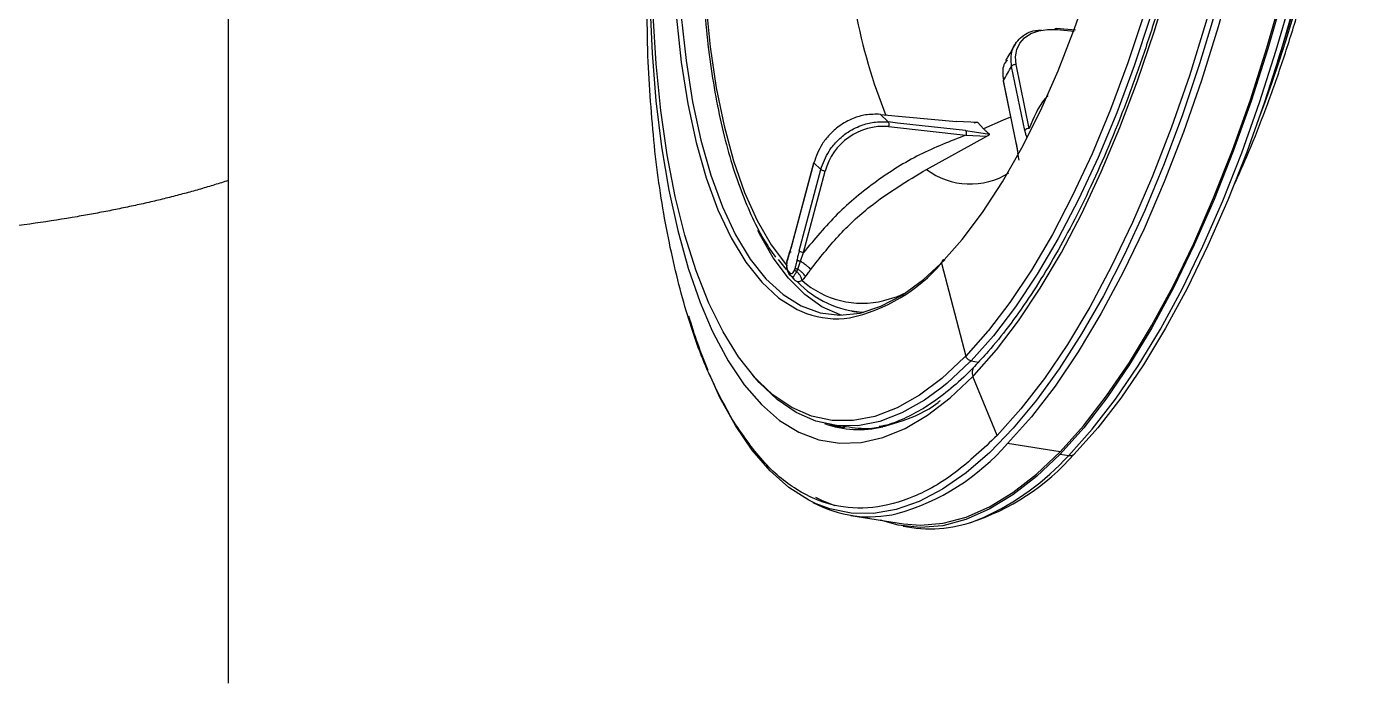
# Model space of a CAD drawing. Extents: x 526 to 610, y 679 to 808.
# Drawn here: x 595.982 to 600.386, y 738.365 to 740.515 of the extents above; entities that cross this region are included whole.
import ezdxf

# ---------------------------------------------------------------- set-up
doc = ezdxf.new("R2010")
doc.units = 0
doc.header["$MEASUREMENT"] = 0
doc.layers.add('1', color=4, linetype='Continuous')

# ---------------------------------------------------------------- blocks, each defined once
blk = doc.blocks.new('JETSETTER LX')
at = {"layer": '1', "color": 3, "linetype": 'Continuous', "lineweight": 25}
for p, q in [((71.8886, 43.5427), (71.8855, 43.7747)), ((73.2902, 43.627), (73.2264, 43.6332)), ((73.2296, 43.6292), (73.2858, 43.6237)), ((73.1388, 43.305), (73.0958, 43.5147)), ((73.1239, 43.2989), (73.0808, 43.5086)), ((73.0528, 43.4607), (73.0964, 43.2485)), ((73.0972, 43.2526), (73.0541, 43.4622)), ((72.6766, 43.3265), (72.6512, 43.3515)), ((72.6512, 43.3515), (72.9002, 43.3277)), ((72.7067, 43.3231), (72.6766, 43.3265)), ((72.6779, 43.3116), (72.9313, 43.2833)), ((72.93, 43.2983), (72.7067, 43.3231)), ((72.9699, 43.3245), (72.9002, 43.3277)), ((72.93, 43.2983), (72.9591, 43.2941)), ((72.9591, 43.2941), (73.008, 43.2871)), ((72.9699, 43.3245), (72.9886, 43.3045)), ((72.8022, 43.1713), (72.9999, 43.2801)), ((72.9313, 43.2833), (72.9999, 43.2801)), ((73.0967, 43.2477), (73.1007, 43.2241)), ((73.1006, 43.2244), (73.104, 43.2019)), ((72.4324, 43.1942), (72.3615, 42.9279)), ((72.3622, 42.9266), (72.433, 43.1928)), ((72.3848, 42.9043), (72.4557, 43.1705)), ((72.3991, 42.8989), (72.47, 43.1651)), ((72.433, 43.1928), (72.4557, 43.1705)), ((72.3535, 42.8998), (72.3458, 42.8746)), ((72.3616, 42.9276), (72.3534, 42.8995)), ((72.3895, 42.8704), (72.3991, 42.8989)), ((72.3429, 42.843), (72.3176, 42.8761)), ((72.3459, 42.8748), (72.3439, 42.8669)), ((72.3807, 42.8447), (72.3895, 42.8704)), ((72.8516, 42.8645), (72.9304, 42.5593)), ((72.3509, 42.829), (72.3559, 42.8241)), ((72.3767, 42.8366), (72.3807, 42.8447)), ((72.5579, 42.7069), (72.5784, 42.7037)), ((72.9479, 42.544), (72.9719, 42.5398)), ((73.0336, 42.2994), (72.9537, 42.4926)), ((72.4842, 42.3351), (72.5278, 42.3273)), ((73.2397, 42.2456), (73.0674, 42.2732)), ((73.24, 42.2386), (73.2682, 42.2341)), ((72.5544, 42.0377), (72.7267, 42.0101)), ((72.7255, 42.0024), (72.7537, 41.9979))]:
    blk.add_line(p, q, dxfattribs=at)
at = {"layer": '1', "color": 3, "linetype": 'Continuous', "lineweight": 25, "flags": 128}
for points in [[(73.2397, 42.2456), (73.3164, 42.3312), (73.3921, 42.4289), (73.4665, 42.5381), (73.5392, 42.6582), (73.6096, 42.7887), (73.6776, 42.9287), (73.7427, 43.0775), (73.8046, 43.2345), (73.8629, 43.3986), (73.9174, 43.5691), (73.9677, 43.745)], [(73.9702, 43.7425), (73.9197, 43.5661), (73.8651, 43.395), (73.8066, 43.2304), (73.7445, 43.073), (73.6792, 42.9237), (73.6111, 42.7832), (73.5404, 42.6524), (73.4675, 42.5319), (73.3929, 42.4224), (73.317, 42.3245), (73.24, 42.2386)], [(74.0139, 43.7378), (73.9637, 43.5619), (73.9092, 43.3914), (73.8509, 43.2273), (73.789, 43.0704), (73.7239, 42.9215), (73.656, 42.7815), (73.5855, 42.6511), (73.5129, 42.531), (73.4385, 42.4219), (73.3628, 42.3242), (73.2861, 42.2386)], [(73.2682, 42.2341), (73.3451, 42.32), (73.4211, 42.4179), (73.4957, 42.5274), (73.5685, 42.6479), (73.6392, 42.7787), (73.7074, 42.9192), (73.7727, 43.0685), (73.8348, 43.2259), (73.8933, 43.3905), (73.9479, 43.5616), (73.9983, 43.738)], [(72.9583, 42.4975), (73.0316, 42.5804), (73.1039, 42.6754), (73.1748, 42.7818), (73.2438, 42.8991), (73.3106, 43.0264), (73.3747, 43.1632), (73.4359, 43.3086), (73.4937, 43.4617), (73.5478, 43.6216), (73.5978, 43.7875)], [(72.2526, 42.4762), (72.2407, 42.4888), (72.186, 42.5576), (72.1354, 42.6392), (72.089, 42.7331), (72.0473, 42.8386), (72.0105, 42.9552), (71.9787, 43.0821), (71.9523, 43.2186), (71.9313, 43.3638), (71.9159, 43.5168), (71.9062, 43.6766)], [(73.536, 43.6719), (73.4825, 43.5109), (73.4251, 43.3568), (73.3642, 43.2106), (73.3003, 43.0731), (73.2335, 42.9451), (73.1645, 42.8276), (73.0936, 42.7211), (73.0213, 42.6264), (72.9479, 42.544)], [(71.8957, 43.7159), (71.9029, 43.5524), (71.9158, 43.3953), (71.9342, 43.2454), (71.958, 43.1036), (71.9871, 42.9708), (72.0213, 42.8476), (72.0604, 42.735), (72.0964, 42.6499)], [(72.8516, 42.8646), (72.9193, 42.9411), (72.986, 43.03), (73.0512, 43.1305), (73.1143, 43.2419), (73.175, 43.3634), (73.2329, 43.4942), (73.2874, 43.6332), (73.3382, 43.7796)], [(73.515, 43.6804), (73.4618, 43.5204), (73.4048, 43.3672), (73.3443, 43.2219), (73.2807, 43.0852), (73.2144, 42.9581), (73.1458, 42.8412), (73.0753, 42.7354), (73.0051, 42.6434)], [(73.7491, 43.6894), (73.6968, 43.5165), (73.6405, 43.3495), (73.5806, 43.1892), (73.5172, 43.0366), (73.4508, 42.8924), (73.3817, 42.7574), (73.3102, 42.6324), (73.2369, 42.5179), (73.1619, 42.4147), (73.0859, 42.3232), (73.0091, 42.2439), (72.9319, 42.1773), (72.8548, 42.1238), (72.7783, 42.0835), (72.7026, 42.0568), (72.6282, 42.0438), (72.5555, 42.0445), (72.4849, 42.0589), (72.4404, 42.0755)], [(73.978, 45.6983), (73.9826, 45.5218), (73.9813, 45.3403), (73.9741, 45.1548), (73.9611, 44.9663), (73.9424, 44.7758), (73.918, 44.5845), (73.8882, 44.3933), (73.853, 44.2035), (73.8126, 44.016), (73.7673, 43.8318), (73.7174, 43.6521), (73.6631, 43.4778), (73.6047, 43.3099), (73.5425, 43.1493), (73.4769, 42.9969), (73.4083, 42.8536), (73.3371, 42.7202), (73.2635, 42.5974), (73.1882, 42.4859), (73.1114, 42.3864), (73.0336, 42.2994)], [(74.0203, 45.7028), (74.0249, 45.5247), (74.0236, 45.3416), (74.0164, 45.1544), (74.0033, 44.9641), (73.9844, 44.7719), (73.9598, 44.5789), (73.9297, 44.386), (73.8942, 44.1945), (73.8534, 44.0053), (73.8077, 43.8194), (73.7574, 43.6381), (73.7025, 43.4622), (73.6436, 43.2928), (73.5809, 43.1307), (73.5147, 42.977), (73.4455, 42.8324), (73.3736, 42.6978), (73.2994, 42.5739), (73.2234, 42.4614), (73.1459, 42.361), (73.0674, 42.2732)], [(72.0722, 44.1794), (72.0685, 44.0195), (72.0708, 43.8643), (72.0791, 43.715), (72.0933, 43.5728), (72.1133, 43.4387), (72.1389, 43.3138), (72.17, 43.199), (72.2063, 43.0953), (72.2475, 43.0033), (72.2933, 42.9239), (72.3434, 42.8576)], [(71.9729, 43.8187), (71.9827, 43.6666), (71.9985, 43.522), (72.0202, 43.3859), (72.0476, 43.2594), (72.0806, 43.1434), (72.1188, 43.0389), (72.1621, 42.9466), (72.21, 42.8672), (72.2622, 42.8014), (72.3183, 42.7496), (72.3779, 42.7123), (72.4092, 42.699)], [(71.9889, 43.8226), (71.9986, 43.6716), (72.0143, 43.5279), (72.0358, 43.3927), (72.063, 43.2671), (72.0958, 43.1519), (72.1338, 43.0481), (72.1767, 42.9564), (72.2243, 42.8776), (72.2762, 42.8123), (72.3319, 42.7608), (72.391, 42.7237), (72.4532, 42.7012), (72.5179, 42.6935), (72.5846, 42.7007), (72.6529, 42.7226), (72.7222, 42.7592), (72.7919, 42.8101), (72.8616, 42.875)], [(73.0958, 43.5147), (73.0935, 43.5402), (73.0975, 43.5639), (73.1076, 43.5849), (73.1233, 43.6026), (73.1442, 43.6163), (73.1696, 43.6255), (73.1984, 43.6298), (73.2296, 43.6292)], [(73.0772, 43.342), (73.0528, 43.332), (72.9886, 43.3045)], [(72.523, 42.6936), (72.5191, 42.6948), (72.4595, 42.7211), (72.4029, 42.7611), (72.3497, 42.8147), (72.3002, 42.8813), (72.2548, 42.9605), (72.2496, 42.971)], [(72.3615, 42.9279), (72.3615, 42.9278), (72.3616, 42.9273), (72.3622, 42.9266)], [(72.6625, 42.7414), (72.7065, 42.7553), (72.7351, 42.7676)], [(72.0964, 42.6499), (72.1042, 42.6334), (72.1524, 42.5435), (72.2048, 42.4658), (72.261, 42.4008), (72.3208, 42.3488), (72.3837, 42.3102), (72.4494, 42.2852), (72.5175, 42.2739), (72.5876, 42.2765), (72.6593, 42.2928), (72.7322, 42.3227), (72.8058, 42.3662), (72.8798, 42.423), (72.9537, 42.4926)], [(73.0051, 42.6434), (73.0034, 42.6412), (72.9305, 42.5594)], [(72.9257, 42.5545), (72.8522, 42.4862), (72.7787, 42.4311), (72.7055, 42.3896), (72.6331, 42.3618), (72.5621, 42.3481), (72.4927, 42.3484), (72.4255, 42.3627), (72.3608, 42.391), (72.2991, 42.4331), (72.2526, 42.4762)], [(72.4404, 42.0755), (72.4168, 42.087), (72.3515, 42.1285), (72.2894, 42.1834), (72.2308, 42.2513), (72.176, 42.3317), (72.1253, 42.4244), (72.0907, 42.5003)], [(72.8524, 42.4566), (72.7952, 42.415), (72.7216, 42.3732), (72.6488, 42.3453), (72.5773, 42.3315), (72.5075, 42.3318), (72.4399, 42.3462), (72.3749, 42.3747), (72.3128, 42.4171), (72.254, 42.473), (72.2332, 42.4972)], [(72.9432, 42.5391), (72.8692, 42.4704), (72.8524, 42.4566)], [(73.24, 42.2386), (73.1626, 42.1652), (73.085, 42.1048), (73.0077, 42.0576), (72.9311, 42.0239), (72.8556, 42.0039), (72.7817, 41.9977), (72.7096, 42.0053), (72.651, 42.0222)], [(72.7267, 42.0101), (72.7827, 42.0054), (72.8565, 42.0117), (72.9318, 42.0316), (73.0081, 42.0652), (73.0852, 42.1122), (73.1625, 42.1725), (73.2397, 42.2456)], [(72.4386, 42.0971), (72.4598, 42.0867), (72.5017, 42.0705)]]:
    blk.add_lwpolyline(points, dxfattribs=at)
at = {"layer": '1', "color": 3, "linetype": 'Continuous', "lineweight": 25}
for centre, radius, start, end in [((68.5834, 45.3155), 5.6642, 339.402, 2.4428), ((68.421, 45.3415), 5.822, 341.83865, 0.00619), ((74.3223, 44.015), 1.7827, 179.1358, 201.992), ((71.5382, 44.3643), 1.7641, 329.2454, 330.9842), ((72.6613, 43.1142), 0.198, 85.2106, 165.1074), ((73.1363, 43.2898), 0.0154, 80.5132, 143.5752), ((73.1019, 43.2496), 0.00558, 147.4981, 199.8434), ((72.9454, 43.3613), 0.238, 232.9983, 302.2104), ((72.4031, 42.931), 0.0324, 235.687, 262.9619), ((72.4366, 43.2185), 0.5454, 282.023, 319.5397), ((72.86, 42.8666), 0.00857, 78.9372, 193.5277), ((72.6919, 43.142), 0.4631, 225.0549, 225.9216), ((72.591, 43.0282), 0.2956, 228.3926, 283.9891), ((72.6123, 43.0246), 0.3215, 223.3141, 267.1923), ((73.8277, 43.2264), 1.8827, 196.5132, 202.2578), ((72.5074, 42.9719), 0.29, 250.2213, 278.5047), ((72.0799, 43.3837), 1.1845, 315.5647, 315.8946), ((72.0922, 43.3734), 1.1917, 315.5653, 315.8941), ((72.0632, 43.3558), 1.2401, 315.894, 316.2043), ((72.5821, 42.6644), 0.3454, 250.7489, 282.7768), ((72.5045, 42.7601), 0.7443, 285.6858, 319.1359), ((72.712, 42.7401), 0.7623, 287.6665, 318.8643), ((72.6327, 42.814), 0.8603, 294.4632, 317.6187), ((73.2723, 42.2556), 0.0219, 259.1462, 309.063), ((72.6161, 42.4228), 0.3898, 241.4992, 283.298), ((72.8135, 42.4266), 0.4329, 262.0548, 293.9145)]:
    blk.add_arc(centre, radius, start, end, dxfattribs=at)
for points, knots in [([(70.5144, 54.8504), (70.5144, 54.8251), (70.5144, 54.7747), (70.5144, 54.6988), (70.5144, 54.6229), (70.5144, 54.547), (70.5144, 54.471), (70.5144, 54.395), (70.5144, 54.319), (70.5144, 54.2429), (70.5144, 54.1667), (70.5144, 54.0905), (70.5144, 54.0142), (70.5144, 53.9379), (70.5144, 53.8616), (70.5144, 53.7852), (70.5144, 53.7087), (70.5144, 53.6322), (70.5144, 53.5556), (70.5144, 53.3866), (70.5144, 53.1247), (70.5144, 52.7682), (70.5144, 52.411), (70.5144, 51.9293), (70.5144, 51.3204), (70.5144, 50.578), (70.5144, 49.8296), (70.5144, 49.2003), (70.5144, 48.6959), (70.5145, 48.3164), (70.5144, 47.9368), (70.5144, 47.4313), (70.5144, 46.7998), (70.5144, 46.174), (70.5144, 45.677), (70.5144, 45.3068), (70.5144, 44.9368), (70.5144, 44.6432), (70.5144, 44.425), (70.5144, 44.2814), (70.5144, 44.1379), (70.5144, 43.9945), (70.5144, 43.851), (70.5144, 43.7076), (70.5144, 43.5643), (70.5144, 43.421), (70.5144, 43.2777), (70.5144, 43.1825), (70.5144, 43.1348)], [0, 0, 0, 0, 0.006979, 0.013944, 0.020896, 0.027835, 0.034761, 0.041675, 0.048576, 0.055465, 0.062342, 0.069207, 0.076061, 0.082904, 0.089736, 0.096558, 0.103369, 0.11017, 0.116961, 0.123743, 0.155046, 0.186116, 0.216979, 0.247664, 0.310063, 0.371883, 0.434303, 0.496536, 0.527785, 0.559071, 0.590378, 0.62175, 0.684368, 0.747468, 0.778711, 0.810133, 0.841755, 0.873597, 0.886041, 0.898527, 0.911053, 0.923623, 0.936237, 0.948895, 0.9616, 0.974352, 0.987151, 1, 1, 1, 1]), ([(73.3599, 46.8968), (73.3618, 46.896), (73.3827, 46.8872), (73.421, 46.8588), (73.4741, 46.8111), (73.524, 46.7507), (73.5709, 46.6796), (73.6144, 46.5977), (73.6544, 46.5052), (73.6905, 46.4027), (73.7226, 46.2906), (73.7504, 46.1695), (73.7736, 46.04), (73.7922, 45.9029), (73.806, 45.7589), (73.8149, 45.6087), (73.8189, 45.4533), (73.8178, 45.2934), (73.8118, 45.1299), (73.8007, 44.9637), (73.7847, 44.7957), (73.7639, 44.6267), (73.7384, 44.4578), (73.7082, 44.2898), (73.6736, 44.1236), (73.6348, 43.9601), (73.5919, 43.8002), (73.5453, 43.6448), (73.4951, 43.4946), (73.4416, 43.3505), (73.3852, 43.2133), (73.3261, 43.0837), (73.2648, 42.9625), (73.2015, 42.8502), (73.1367, 42.7475), (73.0708, 42.6551), (73.0114, 42.5816), (72.9741, 42.5418), (72.959, 42.5258)], [0, 0, 0, 0, 0.002926, 0.032752, 0.062001, 0.090836, 0.119454, 0.147987, 0.176507, 0.205042, 0.233611, 0.262219, 0.290866, 0.319547, 0.348257, 0.376991, 0.405746, 0.434517, 0.4633, 0.492094, 0.520895, 0.549702, 0.578511, 0.607322, 0.636131, 0.664937, 0.693737, 0.72253, 0.751312, 0.78008, 0.808832, 0.837564, 0.866272, 0.894949, 0.923592, 0.952194, 0.980753, 1, 1, 1, 1]), ([(73.8029, 43.1047), (73.8191, 43.1405), (73.855, 43.2195), (73.9071, 43.3507), (73.9595, 43.4957), (74.0083, 43.6465), (74.0534, 43.8022), (74.0945, 43.962), (74.1314, 44.1249), (74.164, 44.2902), (74.1919, 44.4569), (74.2152, 44.6242), (74.2337, 44.7911), (74.2472, 44.9568), (74.2557, 45.1203), (74.2592, 45.2808), (74.2576, 45.4375), (74.2507, 45.5893), (74.2406, 45.7224), (74.2305, 45.8016), (74.2263, 45.8346)], [0, 0, 0, 0, 0.04719, 0.104277, 0.161331, 0.21836, 0.275368, 0.332361, 0.389342, 0.446316, 0.503286, 0.560255, 0.617226, 0.674202, 0.731187, 0.788183, 0.845197, 0.902231, 0.959293, 1, 1, 1, 1]), ([(72.0674, 44.177), (72.0663, 44.1523), (72.0628, 44.0776), (72.0625, 43.9563), (72.0663, 43.8143), (72.0753, 43.6775), (72.0893, 43.5468), (72.1082, 43.423), (72.132, 43.3068), (72.1605, 43.1989), (72.1936, 43.1), (72.2312, 43.0112), (72.2689, 42.9381), (72.2959, 42.8999), (72.3073, 42.8836)], [0, 0, 0, 0, 0.043958, 0.132771, 0.221607, 0.310472, 0.399375, 0.488326, 0.577335, 0.666415, 0.755578, 0.844832, 0.934172, 1, 1, 1, 1]), ([(73.0808, 43.5086), (73.0795, 43.5268), (73.0769, 43.5631), (73.1071, 43.6039), (73.1436, 43.6265), (73.172, 43.6272), (73.1786, 43.6274)], [0, 0, 0, 0, 0.30201, 0.605038, 0.908087, 1, 1, 1, 1]), ([(73.223, 43.63), (73.2236, 43.631), (73.2247, 43.6329), (73.226, 43.6331), (73.2266, 43.6332)], [0, 0, 0, 0, 0.5060645, 1, 1, 1, 1]), ([(73.2266, 43.6332), (73.2266, 43.6332), (73.2273, 43.6334), (73.2285, 43.6323), (73.2292, 43.6302), (73.2296, 43.6292)], [0, 0, 0, 0, 0.011842, 0.505921, 1, 1, 1, 1]), ([(73.0921, 43.5817), (73.084, 43.5672), (73.0738, 43.5489), (73.0635, 43.5317), (73.0613, 43.5282)], [0, 0, 0, 0, 0.793745, 1, 1, 1, 1]), ([(73.0668, 43.5306), (73.0626, 43.5254), (73.0483, 43.5074), (73.0517, 43.4809), (73.0541, 43.4622)], [0, 0, 0, 0, 0.292127, 1, 1, 1, 1]), ([(73.1995, 43.413), (73.1965, 43.4097), (73.1681, 43.3786), (73.1527, 43.3397), (73.1388, 43.305)], [0, 0, 0, 0, 0.106267, 1, 1, 1, 1]), ([(72.6512, 43.3515), (72.6348, 43.3518), (72.605, 43.3523), (72.5584, 43.3384), (72.5179, 43.3161), (72.4841, 43.286), (72.4528, 43.2468), (72.4407, 43.2138), (72.433, 43.1928)], [0, 0, 0, 0, 0.176851, 0.320296, 0.500155, 0.642474, 0.773368, 1, 1, 1, 1]), ([(72.4557, 43.1705), (72.4633, 43.1913), (72.4753, 43.2241), (72.5069, 43.2631), (72.5417, 43.2935), (72.5839, 43.3155), (72.6312, 43.3281), (72.6608, 43.3271), (72.6766, 43.3265)], [0, 0, 0, 0, 0.2246882, 0.3560715, 0.4998592, 0.6868134, 0.8326299, 1, 1, 1, 1]), ([(72.9699, 43.3245), (72.9697, 43.3247), (72.9692, 43.3251), (72.968, 43.3253), (72.9665, 43.3253), (72.9642, 43.325), (72.9609, 43.3242), (72.9582, 43.3232), (72.9567, 43.3226)], [0, 0, 0, 0, 0.112616, 0.225886, 0.332759, 0.451205, 0.700769, 1, 1, 1, 1]), ([(73.008, 43.2871), (73.0047, 43.2897), (73.0015, 43.2924), (72.9983, 43.2953), (72.9983, 43.2953), (72.9983, 43.2953), (72.9982, 43.2954), (72.998, 43.2956), (72.9972, 43.2963), (72.994, 43.2992), (72.991, 43.3022), (72.9886, 43.3045)], [0, 0, 0, 0, 0.493099, 0.493183, 0.493327, 0.493799, 0.495475, 0.501759, 0.526049, 0.621517, 1, 1, 1, 1]), ([(73.1239, 43.2989), (73.1248, 43.2946), (73.1265, 43.2869), (73.1284, 43.2797), (73.1293, 43.2766)], [0, 0, 0, 0, 0.559967, 1, 1, 1, 1]), ([(72.9313, 43.2833), (72.88, 43.2634), (72.7775, 43.2237), (72.6358, 43.1345), (72.5061, 43.0276), (72.4348, 42.9418), (72.3991, 42.8989)], [0, 0, 0, 0, 0.249992, 0.500001, 0.750009, 1, 1, 1, 1]), ([(72.9999, 43.2801), (73.0015, 43.2809), (73.0044, 43.2824), (73.0073, 43.2844), (73.0086, 43.2861), (73.0082, 43.2867), (73.008, 43.2871)], [0, 0, 0, 0, 0.353573, 0.637204, 0.821653, 1, 1, 1, 1]), ([(73.1014, 43.2282), (73.1007, 43.2328), (73.0995, 43.2412), (73.0979, 43.2491), (73.0972, 43.2526)], [0, 0, 0, 0, 0.559967, 1, 1, 1, 1]), ([(72.4232, 42.8437), (72.4523, 42.8808), (72.5105, 42.955), (72.6347, 43.071), (72.7387, 43.1332), (72.8022, 43.1713)], [0, 0, 0, 0, 0.2801449, 0.560297, 1, 1, 1, 1]), ([(70.5144, 43.1348), (70.5071, 43.1324), (70.4923, 43.1276), (70.4698, 43.1206), (70.447, 43.1137), (70.4239, 43.1069), (70.4005, 43.1003), (70.3769, 43.0938), (70.3529, 43.0874), (70.3287, 43.0812), (70.3043, 43.075), (70.2795, 43.069), (70.2546, 43.0632), (70.2294, 43.0574), (70.2039, 43.0518), (70.1782, 43.0464), (70.1523, 43.041), (70.1262, 43.0358), (70.0999, 43.0307), (70.0733, 43.0258), (70.0466, 43.021), (69.984, 43.01), (69.8831, 42.9942), (69.7401, 42.9756), (69.5925, 42.96), (69.3865, 42.9431), (69.1107, 42.9292), (68.8206, 42.9249), (68.5833, 42.9268), (68.3985, 42.9305), (68.2309, 42.9356), (68.0843, 42.9414), (67.9499, 42.9475), (67.7798, 42.9564), (67.5685, 42.9691), (67.3443, 42.9835), (67.1181, 42.9992), (66.8808, 43.0167), (66.68, 43.0317), (66.5203, 43.044), (66.4176, 43.0519), (66.3126, 43.0595), (66.1597, 43.0704), (66.0001, 43.0815), (65.8399, 43.0915), (65.6836, 43.1007), (65.4923, 43.1105), (65.2676, 43.12), (65.0475, 43.127), (64.8843, 43.1306), (64.7741, 43.1323), (64.7154, 43.1331), (64.6559, 43.1337), (64.5956, 43.1342), (64.5347, 43.1346), (64.4731, 43.1348), (64.4323, 43.1348), (64.4117, 43.1348)], [0, 0, 0, 0, 0.006576, 0.013135, 0.019677, 0.026201, 0.032707, 0.039195, 0.045666, 0.052118, 0.058552, 0.064967, 0.071364, 0.077742, 0.084102, 0.090442, 0.096764, 0.103066, 0.10935, 0.115614, 0.121858, 0.128083, 0.159054, 0.189709, 0.220039, 0.250034, 0.311884, 0.375004, 0.402558, 0.431452, 0.465744, 0.482621, 0.500015, 0.527762, 0.559763, 0.593794, 0.625024, 0.655923, 0.693013, 0.707598, 0.721028, 0.734703, 0.750028, 0.782698, 0.798775, 0.814424, 0.845601, 0.876081, 0.906287, 0.937215, 0.945591, 0.954163, 0.962933, 0.971901, 0.981068, 0.990434, 1, 1, 1, 1]), ([(70.5144, 43.1348), (70.5144, 43.1098), (70.5144, 43.0598), (70.5144, 42.9849), (70.5144, 42.9099), (70.5144, 42.835), (70.5144, 42.7601), (70.5144, 42.6852), (70.5144, 42.6103), (70.5144, 42.5354), (70.5144, 42.4605), (70.5144, 42.3857), (70.5144, 42.3108), (70.5144, 42.2359), (70.5144, 42.1611), (70.5144, 42.0863), (70.5144, 42.0114), (70.5143, 41.9366), (70.5143, 41.8618), (70.5143, 41.787), (70.5143, 41.7123), (70.5143, 41.6375), (70.5143, 41.5628), (70.5144, 41.513), (70.5144, 41.4881)], [0, 0, 0, 0, 0.0443642, 0.0888267, 0.1333884, 0.1780501, 0.2228126, 0.2676769, 0.3126437, 0.3577138, 0.4028881, 0.4481674, 0.4935525, 0.5390442, 0.5846433, 0.6303507, 0.6761671, 0.7220932, 0.76813, 0.8142781, 0.8605384, 0.9069116, 0.9533986, 1, 1, 1, 1]), ([(72.3463, 42.8728), (72.3477, 42.8775), (72.3502, 42.8857), (72.3527, 42.8939), (72.3538, 42.8975)], [0, 0, 0, 0, 0.559999, 1, 1, 1, 1]), ([(72.3538, 42.8975), (72.3535, 42.898), (72.353, 42.899), (72.3537, 42.9001), (72.3556, 42.9008), (72.3575, 42.9008), (72.3585, 42.9008)], [0, 0, 0, 0, 0.2430984, 0.4999999, 0.7569015, 1, 1, 1, 1]), ([(72.3538, 42.8975), (72.3554, 42.9028), (72.3583, 42.9124), (72.361, 42.9222), (72.3622, 42.9266)], [0, 0, 0, 0, 0.559967, 1, 1, 1, 1]), ([(72.3848, 42.9043), (72.3834, 42.8987), (72.3808, 42.8888), (72.3785, 42.8787), (72.3775, 42.8742)], [0, 0, 0, 0, 0.559967, 1, 1, 1, 1]), ([(72.3444, 42.8578), (72.3441, 42.8562), (72.343, 42.85), (72.3455, 42.8405), (72.3482, 42.8333), (72.3498, 42.8314), (72.3498, 42.8313)], [0, 0, 0, 0, 0.152388, 0.577446, 0.979465, 1, 1, 1, 1]), ([(72.3447, 42.8663), (72.3444, 42.8643), (72.3437, 42.8601), (72.3437, 42.8538), (72.3445, 42.8473), (72.3465, 42.8414), (72.3486, 42.8389), (72.3497, 42.8376)], [0, 0, 0, 0, 0.149355, 0.312216, 0.493861, 0.732158, 1, 1, 1, 1]), ([(72.3447, 42.8663), (72.3444, 42.8665), (72.3439, 42.8667), (72.3439, 42.867), (72.3444, 42.8671), (72.3453, 42.8671), (72.3457, 42.8671)], [0, 0, 0, 0, 0.246536, 0.5, 0.753464, 1, 1, 1, 1]), ([(72.3447, 42.8663), (72.345, 42.8676), (72.3454, 42.8698), (72.346, 42.8719), (72.3463, 42.8728)], [0, 0, 0, 0, 0.559784, 1, 1, 1, 1]), ([(72.3775, 42.8742), (72.3764, 42.8693), (72.3744, 42.8606), (72.3723, 42.8519), (72.3715, 42.8481)], [0, 0, 0, 0, 0.559999, 1, 1, 1, 1]), ([(72.3775, 42.8742), (72.378, 42.8739), (72.3791, 42.8733), (72.3821, 42.8722), (72.3857, 42.8712), (72.3882, 42.8706), (72.3895, 42.8704)], [0, 0, 0, 0, 0.243098, 0.5, 0.756902, 1, 1, 1, 1]), ([(72.4232, 42.8437), (72.4217, 42.8451), (72.4186, 42.8482), (72.4104, 42.855), (72.4002, 42.8627), (72.393, 42.8678), (72.3895, 42.8704)], [0, 0, 0, 0, 0.235267, 0.489145, 0.748904, 1, 1, 1, 1]), ([(72.3497, 42.8376), (72.3495, 42.8365), (72.3491, 42.8343), (72.3497, 42.831), (72.3513, 42.8281), (72.3529, 42.8268), (72.3537, 42.8262)], [0, 0, 0, 0, 0.244354, 0.5, 0.755646, 1, 1, 1, 1]), ([(72.3497, 42.8376), (72.3506, 42.8367), (72.3522, 42.835), (72.3539, 42.8334), (72.3546, 42.8327)], [0, 0, 0, 0, 0.56, 1, 1, 1, 1]), ([(72.3562, 42.8238), (72.3561, 42.8239), (72.3553, 42.8247), (72.3545, 42.8255), (72.3537, 42.8262)], [0, 0, 0, 0, 0.105124, 1, 1, 1, 1]), ([(72.3546, 42.8327), (72.3544, 42.8316), (72.354, 42.8294), (72.3547, 42.8261), (72.3562, 42.8233), (72.3579, 42.822), (72.3587, 42.8213)], [0, 0, 0, 0, 0.244354, 0.500001, 0.755647, 1, 1, 1, 1]), ([(72.3546, 42.8327), (72.3561, 42.8316), (72.359, 42.8295), (72.3635, 42.8311), (72.3672, 42.8357), (72.3689, 42.8398), (72.3697, 42.8418)], [0, 0, 0, 0, 0.333668, 0.622821, 0.821753, 1, 1, 1, 1]), ([(72.3559, 42.8243), (72.3574, 42.8225), (72.3605, 42.8186), (72.3633, 42.8157), (72.3647, 42.8142)], [0, 0, 0, 0, 0.481808, 1, 1, 1, 1]), ([(72.3587, 42.8213), (72.36, 42.8203), (72.3626, 42.8182), (72.3662, 42.8197), (72.3703, 42.826), (72.3745, 42.833), (72.3767, 42.8366)], [0, 0, 0, 0, 0.228642, 0.471679, 0.729555, 1, 1, 1, 1]), ([(72.3697, 42.8093), (72.3681, 42.812), (72.3652, 42.8167), (72.3607, 42.8199), (72.3587, 42.8213)], [0, 0, 0, 0, 0.557146, 1, 1, 1, 1]), ([(72.3647, 42.8142), (72.3634, 42.8167), (72.362, 42.8194), (72.3597, 42.8212), (72.3595, 42.8214)], [0, 0, 0, 0, 0.9214656, 1, 1, 1, 1]), ([(72.3715, 42.8481), (72.3712, 42.8469), (72.3706, 42.8447), (72.3699, 42.8427), (72.3697, 42.8418)], [0, 0, 0, 0, 0.559785, 1, 1, 1, 1]), ([(72.3697, 42.8418), (72.37, 42.8413), (72.3707, 42.8403), (72.373, 42.8385), (72.3753, 42.8373), (72.3767, 42.8366)], [0, 0, 0, 0, 0.2772299, 0.5621273, 1, 1, 1, 1]), ([(72.3771, 42.8034), (72.376, 42.8041), (72.3738, 42.8056), (72.3711, 42.8081), (72.3697, 42.8093)], [0, 0, 0, 0, 0.4854768, 1, 1, 1, 1]), ([(72.3715, 42.8481), (72.3719, 42.8478), (72.3728, 42.8473), (72.375, 42.8464), (72.3777, 42.8455), (72.3797, 42.845), (72.3807, 42.8447)], [0, 0, 0, 0, 0.245366, 0.5, 0.754634, 1, 1, 1, 1]), ([(72.3948, 42.8072), (72.3943, 42.8093), (72.3934, 42.8136), (72.3894, 42.8212), (72.3838, 42.8292), (72.379, 42.8342), (72.3767, 42.8366)], [0, 0, 0, 0, 0.241791, 0.494708, 0.75041, 1, 1, 1, 1]), ([(72.3948, 42.8072), (72.3912, 42.8053), (72.3832, 42.8013), (72.3793, 42.8027), (72.3771, 42.8034)], [0, 0, 0, 0, 0.451307, 1, 1, 1, 1]), ([(72.406, 42.8204), (72.4049, 42.8219), (72.4028, 42.825), (72.3968, 42.8312), (72.3894, 42.8379), (72.3836, 42.8425), (72.3807, 42.8447)], [0, 0, 0, 0, 0.240216, 0.49322, 0.749812, 1, 1, 1, 1]), ([(72.3948, 42.8072), (72.3969, 42.8095), (72.4007, 42.8136), (72.4044, 42.8183), (72.406, 42.8204)], [0, 0, 0, 0, 0.560414, 1, 1, 1, 1]), ([(72.406, 42.8204), (72.4092, 42.8247), (72.415, 42.8324), (72.4207, 42.8402), (72.4232, 42.8437)], [0, 0, 0, 0, 0.5606042, 1, 1, 1, 1]), ([(72.959, 42.5258), (72.9473, 42.514), (72.9133, 42.4798), (72.8572, 42.432), (72.7915, 42.3861), (72.7271, 42.3527), (72.6786, 42.3337), (72.6524, 42.3295), (72.6464, 42.3285)], [0, 0, 0, 0, 0.109432, 0.316142, 0.522839, 0.729867, 0.938007, 1, 1, 1, 1]), ([(72.9592, 42.5256), (72.9585, 42.525), (72.956, 42.5227), (72.9532, 42.5172), (72.9512, 42.5095), (72.9512, 42.5011), (72.9529, 42.4955), (72.9537, 42.4926)], [0, 0, 0, 0, 0.08454, 0.313405, 0.54227, 0.771135, 1, 1, 1, 1]), ([(72.5284, 42.3308), (72.5549, 42.3264), (72.6177, 42.316), (72.7225, 42.3447), (72.8031, 42.3779), (72.845, 42.412), (72.8476, 42.4141)], [0, 0, 0, 0, 0.261728, 0.61893, 0.976132, 1, 1, 1, 1]), ([(72.5351, 42.3261), (72.5233, 42.3258), (72.5079, 42.3253), (72.4937, 42.3324), (72.4904, 42.334)], [0, 0, 0, 0, 0.7632, 1, 1, 1, 1])]:
    blk.add_open_spline(points, degree=3, knots=knots, dxfattribs=at)
for points in [[(72.1655, 42.3524), (72.1356, 42.4079), (72.0757, 42.5188), (72.004, 42.7315), (71.9475, 42.9741), (71.9069, 43.2442), (71.8947, 43.4432), (71.8886, 43.5427)], [(73.0958, 43.5147), (73.0943, 43.5148), (73.0914, 43.5149), (73.0869, 43.5137), (73.083, 43.5116), (73.0815, 43.5096), (73.0808, 43.5086)], [(72.6766, 43.3265), (72.6771, 43.3259), (72.6779, 43.3246), (72.6786, 43.3208), (72.6786, 43.3162), (72.6781, 43.3131), (72.6779, 43.3116)], [(72.93, 43.2983), (72.9302, 43.298), (72.9307, 43.2975), (72.9313, 43.2962), (72.9317, 43.2945), (72.9319, 43.2925), (72.932, 43.2903), (72.9319, 43.288), (72.9317, 43.2856), (72.9314, 43.2841), (72.9313, 43.2833)], [(72.47, 43.1651), (72.4685, 43.1654), (72.4656, 43.166), (72.4613, 43.1674), (72.4576, 43.169), (72.4563, 43.17), (72.4557, 43.1705)], [(72.9479, 42.544), (72.946, 42.5445), (72.9422, 42.5456), (72.9371, 42.5491), (72.9328, 42.5538), (72.9312, 42.5575), (72.9305, 42.5594)], [(73.0336, 42.2994), (72.9878, 42.2562), (72.8963, 42.1698), (72.7593, 42.0928), (72.6253, 42.0562), (72.4965, 42.0641), (72.3755, 42.1162), (72.263, 42.2085), (72.198, 42.3044), (72.1655, 42.3524)]]:
    blk.add_open_spline(points, degree=3, dxfattribs=at)

msp = doc.modelspace()

# ---------------------------------------------------------------- block references
at = {"layer": '1'}
msp.add_blockref('JETSETTER LX', (526.127, 696.8772), dxfattribs=at)

doc.saveas('drawing.dxf')
